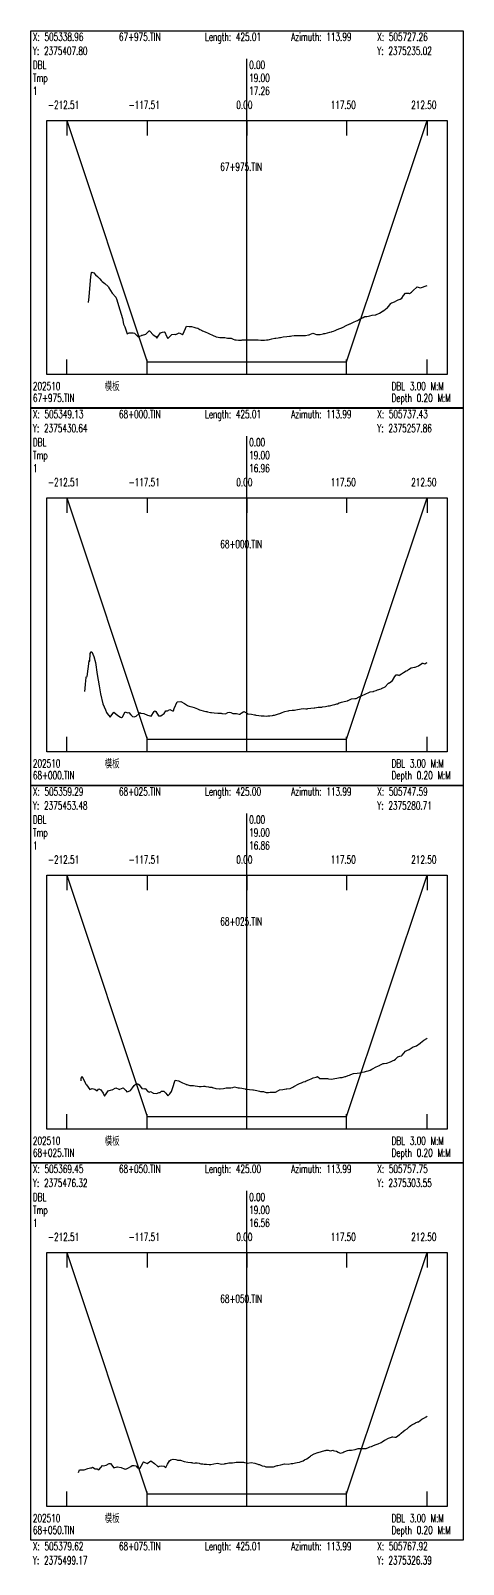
# Model space of a CAD drawing. Extents: x 1 to 171, y -4018 to -2673.
# Drawn here: x 1 to 171, y -4018 to -3415 of the extents above; entities that cross this region are included whole.
import ezdxf

# ---------------------------------------------------------------- set-up
doc = ezdxf.new("R2010")
doc.units = 0
doc.header["$MEASUREMENT"] = 0
doc.layers.add('LABELS', color=7, linetype='Continuous')
doc.layers.add('XSECTION', color=7, linetype='Continuous')
doc.styles.get("Standard").update_dxf_attribs({"font": 'txt.shx'})

msp = doc.modelspace()

# ---------------------------------------------------------------- linework, layer by layer
at = {"layer": 'XSECTION', "color": 0, "linetype": 'Continuous'}
for points in [[(1, -3414.96), (171, -3414.96), (171, -3563.42), (1, -3563.42), (1, -3414.96)], [(86, -3550.25), (86, -3426.01)], [(86, -3550.25), (86, -3426.01)], [(7.3, -3450.25), (164.71, -3450.25), (164.71, -3550.25), (7.3, -3550.25), (7.3, -3450.25)], [(15.17, -3450.25), (15.17, -3456.18)], [(15.17, -3450.25), (46.83, -3545.25)], [(15.17, -3450.25), (46.83, -3545.25)], [(46.83, -3450.25), (46.83, -3456.18)], [(86, -3450.25), (86, -3456.18)], [(125.17, -3450.25), (125.17, -3456.18)], [(125.17, -3545.25), (156.84, -3450.25)], [(125.17, -3545.25), (156.84, -3450.25)], [(156.84, -3450.25), (156.84, -3456.18)], [(15.17, -3550.25), (15.17, -3544.31)], [(46.83, -3550.25), (46.83, -3544.31)], [(46.83, -3545.25), (86, -3545.25)], [(46.83, -3545.25), (46.83, -3545.25)], [(46.83, -3545.25), (86, -3545.25)], [(86, -3550.25), (86, -3544.31)], [(86, -3545.25), (125.17, -3545.25)], [(86, -3545.25), (125.17, -3545.25)], [(125.17, -3550.25), (125.17, -3544.31)], [(125.17, -3545.25), (125.17, -3545.25)], [(156.84, -3550.25), (156.84, -3544.31)], [(1, -3563.43), (171, -3563.43), (171, -3711.9), (1, -3711.9), (1, -3563.43)], [(86, -3698.72), (86, -3574.49)], [(86, -3698.72), (86, -3574.49)], [(7.3, -3598.72), (164.71, -3598.72), (164.71, -3698.72), (7.3, -3698.72), (7.3, -3598.72)], [(15.17, -3598.72), (15.17, -3604.66)], [(15.17, -3598.72), (46.83, -3693.72)], [(15.17, -3598.72), (46.83, -3693.72)], [(46.83, -3598.72), (46.83, -3604.66)], [(86, -3598.72), (86, -3604.66)], [(125.17, -3598.72), (125.17, -3604.66)], [(125.17, -3693.72), (156.84, -3598.72)], [(125.17, -3693.72), (156.84, -3598.72)], [(156.84, -3598.72), (156.84, -3604.66)], [(15.17, -3698.72), (15.17, -3692.78)], [(46.83, -3698.72), (46.83, -3692.78)], [(86, -3698.72), (86, -3692.78)], [(125.17, -3698.72), (125.17, -3692.78)], [(156.84, -3698.72), (156.84, -3692.78)], [(46.83, -3693.72), (86, -3693.72)], [(46.83, -3693.72), (46.83, -3693.72)], [(46.83, -3693.72), (86, -3693.72)], [(86, -3693.72), (125.17, -3693.72)], [(86, -3693.72), (125.17, -3693.72)], [(125.17, -3693.72), (125.17, -3693.72)], [(1, -3711.91), (171, -3711.91), (171, -3860.38), (1, -3860.38), (1, -3711.91)], [(86, -3847.2), (86, -3722.96)], [(86, -3847.2), (86, -3722.96)], [(7.3, -3747.2), (164.71, -3747.2), (164.71, -3847.2), (7.3, -3847.2), (7.3, -3747.2)], [(15.17, -3747.2), (15.17, -3753.14)], [(15.17, -3747.2), (46.83, -3842.2)], [(15.17, -3747.2), (46.83, -3842.2)], [(46.83, -3747.2), (46.83, -3753.14)], [(86, -3747.2), (86, -3753.14)], [(125.17, -3747.2), (125.17, -3753.14)], [(125.17, -3842.2), (156.84, -3747.2)], [(125.17, -3842.2), (156.84, -3747.2)], [(156.84, -3747.2), (156.84, -3753.14)], [(15.17, -3847.2), (15.17, -3841.26)], [(46.83, -3847.2), (46.83, -3841.26)], [(46.83, -3842.2), (86, -3842.2)], [(46.83, -3842.2), (46.83, -3842.2)], [(46.83, -3842.2), (86, -3842.2)], [(86, -3847.2), (86, -3841.26)], [(86, -3842.2), (125.17, -3842.2)], [(86, -3842.2), (125.17, -3842.2)], [(125.17, -3847.2), (125.17, -3841.26)], [(125.17, -3842.2), (125.17, -3842.2)], [(156.84, -3847.2), (156.84, -3841.26)], [(1, -3860.39), (171, -3860.39), (171, -4008.85), (1, -4008.85), (1, -3860.39)], [(86, -3995.67), (86, -3871.44)], [(86, -3995.67), (86, -3871.44)], [(7.3, -3895.67), (164.71, -3895.67), (164.71, -3995.67), (7.3, -3995.67), (7.3, -3895.67)], [(15.17, -3895.67), (15.17, -3901.61)], [(15.17, -3895.67), (46.83, -3990.67)], [(15.17, -3895.67), (46.83, -3990.67)], [(46.83, -3895.67), (46.83, -3901.61)], [(86, -3895.67), (86, -3901.61)], [(125.17, -3895.67), (125.17, -3901.61)], [(125.17, -3990.67), (156.84, -3895.67)], [(125.17, -3990.67), (156.84, -3895.67)], [(156.84, -3895.67), (156.84, -3901.61)], [(15.17, -3995.67), (15.17, -3989.74)], [(46.83, -3995.67), (46.83, -3989.74)], [(46.83, -3990.67), (86, -3990.67)], [(46.83, -3990.67), (46.83, -3990.67)], [(46.83, -3990.67), (86, -3990.67)], [(86, -3995.67), (86, -3989.74)], [(86, -3990.67), (125.17, -3990.67)], [(86, -3990.67), (125.17, -3990.67)], [(125.17, -3995.67), (125.17, -3989.74)], [(125.17, -3990.67), (125.17, -3990.67)], [(156.84, -3995.67), (156.84, -3989.74)]]:
    msp.add_lwpolyline(points, dxfattribs=at)
at = {"layer": 'XSECTION', "color": 1, "linetype": 'Continuous'}
for points in [[(23.7, -3521.85), (23.91, -3519.7), (24.2, -3516.4), (24.61, -3511.8), (24.63, -3511.75), (24.66, -3511.75), (24.68, -3511.75), (24.88, -3510.05), (25, -3509.95), (25.48, -3510.05), (25.76, -3510.25), (26.5, -3511), (27.22, -3511.7), (28.12, -3512.65), (28.68, -3513.2), (29.13, -3513.6), (30.14, -3514.45), (31.4, -3515.55), (31.6, -3515.7), (31.76, -3516.1), (33.06, -3518.25), (34.39, -3519.85), (34.52, -3520.2), (34.68, -3520.5), (35.98, -3524.75), (37.02, -3528.15), (37.44, -3530.4), (37.96, -3531.55), (38.9, -3534.2), (39.65, -3533.9), (40.36, -3533.8), (41.24, -3533.85), (41.81, -3534), (42.28, -3534.55), (43.27, -3535.45), (44.52, -3534.9), (44.73, -3534.7), (44.9, -3534.8), (46.19, -3534.4), (47.53, -3533.1), (47.65, -3533.1), (47.8, -3533.15), (49.11, -3534.6), (50.16, -3535.35), (50.57, -3535.95), (51.08, -3535.1), (52.03, -3533.8), (52.79, -3533.55), (53.49, -3533.4), (53.76, -3533.6), (54.36, -3535.15), (54.95, -3536.1), (55.42, -3535.5), (56.41, -3534.55), (57.64, -3534.4), (57.87, -3534.45), (58.05, -3534.45), (59.33, -3533.9), (60.68, -3534.5), (60.79, -3534.5), (60.92, -3534.2), (62.25, -3531.2), (63.31, -3531.35), (63.71, -3531.35), (64.2, -3531.4), (65.16, -3531.6), (65.94, -3531.9), (66.62, -3532.05), (67.48, -3532.55), (68.08, -3532.85), (68.57, -3533.1), (69.54, -3533.5), (70.76, -3534), (71, -3534.1), (71.2, -3534.2), (72.46, -3534.8), (73.83, -3535.4), (73.92, -3535.45), (74.04, -3535.45), (75.38, -3535.7), (75.98, -3535.65), (76.84, -3535.7), (77.32, -3535.7), (78.3, -3535.9), (79.09, -3535.95), (79.76, -3535.9), (80.6, -3536.35), (81.22, -3536.55), (81.72, -3536.55), (82.68, -3536.7), (83.88, -3536.7), (84.14, -3536.65), (84.34, -3536.65), (85.6, -3536.55), (86.97, -3536.6), (87.06, -3536.6), (87.16, -3536.6), (88.51, -3536.55), (89.6, -3536.6), (89.97, -3536.65), (90.44, -3536.65), (91.43, -3536.7), (92.23, -3536.75), (92.89, -3536.75), (93.72, -3536.65), (94.16, -3536.6), (94.35, -3536.55), (94.86, -3536.45), (95.81, -3536.2), (97, -3536), (97.19, -3535.95), (97.27, -3535.95), (98.2, -3535.75), (98.73, -3535.7), (99.21, -3535.65), (100.19, -3535.45), (100.22, -3535.45), (100.28, -3535.45), (101.65, -3535.35), (102.75, -3535.2), (103.11, -3535.15), (103.56, -3535.05), (104.57, -3534.9), (105.38, -3534.9), (106.03, -3534.9), (106.84, -3534.95), (107.49, -3534.95), (108.01, -3534.9), (108.95, -3534.85), (110.12, -3534.65), (110.41, -3534.6), (110.64, -3534.55), (111.86, -3534), (113.27, -3534.5), (113.32, -3534.55), (113.4, -3534.55), (114.78, -3534.45), (115.9, -3534.2), (116.24, -3534.15), (116.38, -3534.1), (116.67, -3534.05), (117.7, -3533.9), (118.53, -3533.6), (119.16, -3533.45), (119.41, -3533.35), (119.95, -3533.15), (120.62, -3532.9), (121.16, -3532.7), (122.08, -3532.3), (123.23, -3531.9), (123.45, -3531.8), (123.54, -3531.75), (123.78, -3531.6), (125, -3531), (126.41, -3530.35), (126.46, -3530.35), (126.51, -3530.35), (127.92, -3529.7), (129.04, -3529.15), (129.38, -3528.95), (129.79, -3528.75), (130.52, -3528.3), (130.84, -3528.15), (131.67, -3527.8), (132.3, -3527.45), (133.07, -3527.4), (133.76, -3527.25), (134.3, -3527.15), (135.21, -3526.9), (136.35, -3526.8), (136.67, -3526.75), (136.93, -3526.6), (138.13, -3526.1), (139.56, -3525.2), (139.59, -3525.2), (139.63, -3525.15), (140.62, -3524.35), (141.05, -3524.1), (141.63, -3523.55), (142.51, -3522.25), (142.64, -3522.1), (142.91, -3522), (143.97, -3521.7), (144.82, -3521.15), (145.43, -3520.8), (146.19, -3520.6), (146.89, -3520.2), (147.45, -3519.2), (148.35, -3518.3), (149.47, -3518.3), (149.81, -3518.4), (150.71, -3517.8), (151.27, -3517.15), (152.71, -3515.85), (152.73, -3515.8), (152.75, -3515.8), (154.19, -3516.1), (155.34, -3515.7), (155.65, -3515.65), (156.03, -3515.5), (156.84, -3515.2)], [(22.24, -3675.02), (22.35, -3673.82), (22.51, -3672.02), (22.74, -3669.52), (22.88, -3669.12), (23.04, -3669.07), (23.22, -3669.02), (23.93, -3662.97), (23.99, -3662.77), (24.08, -3662.97), (24.21, -3662.97), (24.41, -3660.02), (24.77, -3659.32), (24.97, -3659.42), (25.84, -3661.22), (26.43, -3663.52), (27.17, -3668.32), (27.89, -3672.77), (28.46, -3675.92), (29.35, -3679.82), (30.45, -3682.12), (30.81, -3683.27), (31.09, -3683.62), (32.27, -3685.12), (33.72, -3683.07), (33.73, -3683.07), (33.73, -3683.07), (35.19, -3684.47), (36.35, -3685.12), (36.64, -3685.22), (37.01, -3684.87), (38.1, -3683.02), (38.98, -3683.42), (39.56, -3683.17), (40.29, -3684.12), (41.02, -3684.77), (41.61, -3684.97), (42.48, -3684.62), (43.57, -3683.67), (43.94, -3683.17), (44.24, -3683.47), (45.4, -3683.62), (46.85, -3684.32), (46.86, -3684.32), (46.87, -3684.32), (48.32, -3684.72), (49.5, -3682.77), (49.78, -3682.57), (50.13, -3682.87), (51.24, -3684.57), (52.13, -3684.57), (52.7, -3684.17), (53.41, -3683.67), (54.16, -3682.62), (54.76, -3682.52), (55.62, -3682.07), (56.69, -3682.52), (57.08, -3682.52), (57.39, -3681.72), (58.54, -3679.02), (59.97, -3678.87), (59.99, -3678.87), (60.02, -3678.87), (61.45, -3679.72), (62.65, -3680.47), (62.91, -3680.62), (63.25, -3680.72), (64.37, -3680.97), (65.28, -3681.27), (65.83, -3681.47), (66.53, -3681.82), (67.29, -3682.22), (67.9, -3682.37), (68.75, -3682.62), (69.81, -3682.77), (70.09, -3682.82), (70.21, -3682.82), (70.53, -3682.92), (71.67, -3683.17), (72.11, -3683.27), (73.09, -3683.37), (73.13, -3683.37), (73.16, -3683.37), (74.59, -3683.47), (75.79, -3683.52), (76.05, -3683.57), (76.37, -3683.57), (77.51, -3683.72), (78.42, -3683.22), (78.97, -3683.07), (79.65, -3683.27), (80.43, -3683.57), (81.05, -3683.67), (81.89, -3683.57), (82.93, -3683.87), (83.34, -3683.87), (83.68, -3683.47), (84.8, -3682.77), (86.21, -3683.67), (86.26, -3683.72), (86.31, -3683.72), (87.72, -3683.92), (88.94, -3684.12), (89.18, -3684.17), (89.49, -3684.22), (90.64, -3684.42), (91.57, -3684.52), (92.1, -3684.52), (92.77, -3684.57), (93.56, -3684.62), (94.2, -3684.52), (95.02, -3684.57), (96.05, -3684.42), (96.48, -3684.32), (96.83, -3684.22), (97.94, -3683.87), (99.32, -3683.47), (99.4, -3683.47), (99.46, -3683.42), (100.86, -3682.82), (102.09, -3682.57), (102.32, -3682.52), (102.6, -3682.47), (103.78, -3682.32), (104.72, -3682.27), (105.24, -3682.17), (105.88, -3682.02), (106.69, -3681.87), (107.34, -3681.82), (108.15, -3681.72), (109.16, -3681.77), (109.61, -3681.77), (109.97, -3681.72), (111.07, -3681.52), (112.44, -3681.37), (112.53, -3681.37), (112.6, -3681.37), (113.99, -3681.12), (115.23, -3681.07), (115.45, -3681.07), (115.72, -3681.02), (116.91, -3680.87), (117.86, -3680.62), (118.37, -3680.57), (119, -3680.42), (119.83, -3680.22), (120.49, -3680.12), (121.29, -3679.87), (121.59, -3679.82), (122.28, -3679.47), (122.75, -3679.32), (123.12, -3679.22), (124.21, -3678.87), (125.56, -3678.62), (125.67, -3678.57), (125.75, -3678.52), (127.13, -3677.87), (128.38, -3677.77), (128.59, -3677.77), (128.84, -3677.67), (130.04, -3677.12), (131.01, -3676.67), (131.5, -3676.47), (132.12, -3676.17), (132.96, -3675.77), (133.64, -3675.52), (134.42, -3675.07), (135.4, -3674.97), (135.73, -3674.92), (135.88, -3674.87), (136.74, -3674.57), (137.34, -3674.37), (138.68, -3673.87), (138.8, -3673.82), (138.9, -3673.77), (140.26, -3673.07), (141.53, -3671.82), (141.72, -3671.67), (141.79, -3671.62), (141.96, -3671.52), (143.18, -3670.62), (144.16, -3669.02), (144.64, -3668.37), (145.24, -3668.42), (145.83, -3668.67), (146.1, -3668.47), (146.78, -3668.02), (147.56, -3667.52), (148.52, -3666.82), (149.02, -3666.67), (149.41, -3666.27), (150.48, -3665.62), (151.8, -3665.37), (151.94, -3665.42), (152.04, -3665.37), (153.39, -3664.87), (154.67, -3663.97), (154.85, -3663.82), (155.08, -3663.77), (155.93, -3664.02), (156.31, -3663.82), (156.84, -3663.62)], [(20.77, -3828.2), (20.8, -3827.95), (20.82, -3827.65), (20.86, -3827.2), (21.12, -3826.45), (21.26, -3826.45), (22.55, -3829.15), (22.72, -3829.45), (22.94, -3829.75), (24.18, -3831.5), (25.18, -3831.2), (25.64, -3831.25), (26.22, -3831.45), (27.1, -3832.05), (27.81, -3831.35), (28.56, -3831.65), (29.5, -3833), (30.02, -3834.2), (30.44, -3833.6), (31.48, -3832.1), (32.78, -3831.75), (32.94, -3831.8), (33.06, -3831.7), (34.4, -3830.95), (35.69, -3831.45), (35.86, -3831.5), (36.06, -3831.4), (37.32, -3830.9), (38.32, -3831.95), (38.78, -3832.45), (39.34, -3832.35), (40.23, -3832), (40.95, -3830.9), (41.69, -3830.05), (42.62, -3829.25), (43.15, -3829.3), (43.58, -3829.7), (44.61, -3831.2), (45.9, -3831.3), (46.02, -3831.2), (46.07, -3831.3), (47.03, -3832.3), (47.53, -3832.6), (48.04, -3832.4), (48.99, -3832.85), (49.05, -3832.85), (49.18, -3832.95), (50.45, -3833.2), (51.47, -3832.8), (51.91, -3832.7), (52.46, -3832.25), (53.37, -3832.25), (54.1, -3833.05), (54.83, -3834), (55.74, -3833.3), (56.29, -3832.3), (56.73, -3831.2), (57.75, -3827.9), (59.02, -3828.15), (59.21, -3828.2), (59.36, -3828.3), (60.67, -3829), (61.99, -3829.5), (62.13, -3829.55), (62.3, -3829.6), (63.58, -3829.95), (64.62, -3830), (65.04, -3830), (65.58, -3830.1), (66.5, -3830.25), (67.24, -3830.35), (67.96, -3830.4), (68.86, -3830.3), (69.42, -3830.3), (69.87, -3830.4), (70.88, -3830.55), (71.27, -3830.65), (72.14, -3830.7), (72.34, -3830.75), (72.5, -3830.8), (73.8, -3831.2), (75.13, -3831.25), (75.26, -3831.3), (75.42, -3831.3), (76.72, -3831.15), (77.76, -3830.95), (78.18, -3830.9), (78.7, -3830.9), (79.64, -3830.85), (80.39, -3830.75), (81.1, -3830.55), (81.98, -3830.75), (82.56, -3830.9), (83.02, -3830.9), (84.02, -3831.05), (85.26, -3831.35), (85.47, -3831.4), (85.65, -3831.45), (86.93, -3831.55), (88.28, -3831.65), (88.39, -3831.65), (88.54, -3831.65), (89.85, -3831.95), (90.91, -3832.25), (91.31, -3832.3), (91.82, -3832.35), (92.48, -3832.35), (92.77, -3832.45), (93.49, -3832.7), (94.23, -3832.7), (94.5, -3832.75), (95.1, -3832.65), (95.69, -3832.55), (96.17, -3832.55), (97.15, -3832.55), (98.38, -3831.9), (98.61, -3831.8), (98.79, -3831.75), (100.07, -3831.5), (101.42, -3831.3), (101.53, -3831.3), (101.66, -3831.3), (102.99, -3831.15), (104.05, -3830.6), (104.45, -3830.4), (104.94, -3830.15), (105.91, -3829.6), (106.68, -3829.2), (107.37, -3828.9), (108.22, -3828.55), (108.82, -3828.35), (109.31, -3828.15), (110.28, -3827.8), (111.5, -3827.2), (111.74, -3827.1), (111.94, -3827), (113.2, -3826.65), (113.69, -3826.4), (114.66, -3827.2), (114.78, -3827.2), (116.12, -3827.25), (116.72, -3827.3), (117.58, -3827.25), (118.06, -3827.35), (119.04, -3827.45), (119.83, -3827.35), (120.5, -3827.3), (121.34, -3827.05), (121.96, -3826.95), (122.46, -3826.8), (123.42, -3826.85), (124.62, -3826.5), (124.8, -3826.45), (124.88, -3826.4), (125.81, -3826.05), (126.34, -3825.9), (126.82, -3825.6), (127.8, -3825.3), (127.83, -3825.3), (127.9, -3825.3), (129.26, -3825.1), (130.34, -3824.95), (130.72, -3824.95), (131.18, -3824.8), (132.17, -3824.6), (132.97, -3824.4), (133.63, -3824.25), (134.46, -3823.9), (135.09, -3823.6), (135.6, -3823.3), (136.55, -3822.8), (137.74, -3822.25), (138.01, -3822.1), (138.23, -3822.05), (139.47, -3821.35), (139.95, -3821.3), (140.93, -3821.2), (140.96, -3821.2), (141.02, -3821.15), (142.39, -3820.65), (143.49, -3820.1), (143.85, -3820.05), (144.3, -3819.6), (145.31, -3818.75), (146.12, -3818.45), (146.77, -3818.35), (147.02, -3818.1), (147.58, -3817.25), (148.23, -3816.5), (148.75, -3816.25), (149.69, -3815.85), (150.86, -3815.05), (151.06, -3814.85), (151.15, -3814.85), (151.38, -3814.75), (152.61, -3814.35), (154.01, -3813.35), (154.06, -3813.3), (154.09, -3813.3), (154.14, -3813.25), (155.52, -3812.15), (156.64, -3811.5), (156.83, -3811.4)], [(19.82, -3982.22), (20.15, -3981.17), (20.48, -3981.22), (21.89, -3981.22), (21.93, -3981.22), (21.99, -3981.22), (23.39, -3980.72), (24.52, -3980.37), (24.85, -3980.42), (25.27, -3980.22), (26.31, -3980.82), (27.15, -3980.82), (27.77, -3981.27), (28.55, -3980.32), (29.23, -3979.47), (29.78, -3979.67), (30.69, -3979.37), (31.83, -3978.67), (32.15, -3978.67), (32.41, -3978.72), (33.61, -3980.47), (35.04, -3980.02), (35.07, -3980.02), (35.11, -3980.02), (36.53, -3980.27), (37.67, -3980.77), (37.99, -3980.77), (38.39, -3980.97), (39.45, -3980.47), (40.3, -3979.87), (40.91, -3979.52), (41.67, -3979.47), (42.37, -3979.57), (42.92, -3980.37), (43.82, -3980.62), (44.95, -3978.82), (45.18, -3978.22), (45.28, -3978.02), (45.55, -3978.17), (46.74, -3978.72), (48.18, -3977.72), (48.2, -3977.72), (48.23, -3977.72), (49.66, -3978.67), (50.81, -3979.72), (51.12, -3979.97), (51.51, -3979.77), (52.58, -3979.62), (53.44, -3979.72), (54.04, -3980.32), (54.79, -3978.97), (55.5, -3977.67), (56.07, -3977.27), (56.96, -3977.02), (58.07, -3977.12), (58.42, -3977.32), (58.7, -3977.42), (59.88, -3977.37), (61.33, -3977.87), (61.34, -3977.87), (61.35, -3977.87), (62.8, -3978.17), (63.96, -3978.32), (64.26, -3978.37), (64.63, -3978.42), (65.38, -3978.52), (65.72, -3978.47), (66.39, -3978.47), (67.17, -3978.62), (67.4, -3978.67), (67.91, -3978.82), (68.63, -3978.87), (69.22, -3978.92), (70.09, -3978.92), (71.19, -3979.07), (71.55, -3979.12), (71.85, -3979.07), (73.01, -3978.87), (74.47, -3978.62), (74.47, -3978.62), (74.47, -3978.62), (75.93, -3978.92), (77.1, -3978.82), (77.39, -3978.77), (77.75, -3978.72), (78.85, -3978.42), (79.73, -3978.42), (80.31, -3978.42), (81.03, -3978.32), (81.77, -3978.22), (82.36, -3978.22), (83.23, -3978.22), (84.31, -3978.17), (84.69, -3978.17), (84.99, -3978.27), (86.15, -3978.52), (87.59, -3978.32), (87.61, -3978.32), (87.62, -3978.32), (89.06, -3978.62), (90.25, -3978.97), (90.52, -3979.07), (90.87, -3979.17), (91.98, -3979.57), (92.88, -3979.82), (93.44, -3980.02), (94.15, -3980.07), (94.9, -3980.02), (95.51, -3979.97), (96.36, -3980.07), (97.43, -3979.62), (97.82, -3979.47), (98.14, -3979.47), (99.28, -3979.27), (100.71, -3978.82), (100.74, -3978.82), (100.77, -3978.82), (102.2, -3979.02), (103.4, -3978.77), (103.66, -3978.72), (103.99, -3978.67), (105.12, -3978.42), (105.78, -3978.37), (106.58, -3978.17), (107.27, -3977.97), (108.04, -3977.62), (108.65, -3977.32), (109.5, -3976.82), (110.55, -3976.07), (110.96, -3975.82), (111.28, -3975.62), (112.41, -3974.92), (113.83, -3974.37), (113.87, -3974.37), (113.91, -3974.37), (115.33, -3973.97), (116.54, -3973.62), (116.79, -3973.57), (117.11, -3973.52), (117.9, -3973.47), (118.25, -3973.57), (118.91, -3973.67), (119.71, -3973.52), (119.92, -3973.57), (120.39, -3973.72), (121.17, -3973.92), (121.8, -3974.22), (122.63, -3974.62), (123.67, -3974.37), (124.09, -3974.17), (124.43, -3974.02), (125.55, -3973.57), (125.98, -3973.47), (126.95, -3973.42), (127.01, -3973.42), (127.06, -3973.42), (128.47, -3973.22), (129.69, -3972.87), (129.93, -3972.77), (130.23, -3972.77), (131.03, -3972.82), (131.39, -3972.82), (132.32, -3972.77), (132.85, -3972.77), (133.05, -3972.72), (133.51, -3972.52), (134.31, -3972.17), (134.95, -3971.97), (135.76, -3971.67), (136.79, -3971.27), (137.22, -3971.07), (137.58, -3970.92), (138.68, -3970.42), (139.11, -3970.17), (140.07, -3969.57), (140.14, -3969.52), (140.2, -3969.47), (141.6, -3968.77), (142.83, -3968.32), (143.06, -3968.22), (143.35, -3968.22), (144.16, -3968.42), (144.52, -3968.32), (145.17, -3967.97), (145.98, -3967.37), (146.18, -3967.22), (146.63, -3966.82), (147.44, -3965.97), (148.09, -3965.62), (148.9, -3965.12), (149.91, -3964.12), (150.36, -3963.72), (150.72, -3963.52), (151.82, -3962.97), (152.24, -3962.72), (153.18, -3962.37), (153.28, -3962.32), (153.35, -3962.27), (154.74, -3961.32), (155.98, -3960.67), (156.2, -3960.52), (156.46, -3960.32), (156.83, -3960.07)]]:
    msp.add_lwpolyline(points, dxfattribs=at)

# ---------------------------------------------------------------- texts
at = {"layer": 'LABELS', "color": 0, "width": 0.666667}
for s, height, p in [('Y: 2375407.80', 3.1482, (1.85, -3424.48)), ('X: 505338.96', 3.1482, (1.85, -3418.96)), ('67+975.TIN', 3.148, (35.68, -3418.96)), ('Length: 425.01', 3.1482, (69.51, -3418.96)), ('Azimuth: 113.99', 3.1482, (103.34, -3418.96)), ('Y: 2375235.02', 3.1482, (137.17, -3424.48)), ('X: 505727.26', 3.1482, (137.17, -3418.96)), ('DBL', 3.148, (1.85, -3430.01)), ('0.00', 3.148, (86.85, -3430.01)), ('0.00', 3.148, (86.85, -3430.01)), ('Tmp', 3.148, (1.85, -3435.11)), ('19.00', 3.148, (86.85, -3435.11)), ('19.00', 3.148, (86.85, -3435.11)), ('-212.51', 3.148, (7.82, -3445.74)), ('-117.51', 3.148, (39.49, -3445.74)), ('0.00', 3.148, (81.81, -3445.74)), ('117.50', 3.148, (118.87, -3445.74)), ('212.50', 3.148, (150.54, -3445.74)), ('67+975.TIN', 3.148, (75.51, -3470.06)), ('模板', 3.148, (30.04, -3556.37)), ('DBL 3.00 M:M', 3.1482, (142.81, -3556.37)), ('67+975.TIN', 3.148, (1.85, -3561.05)), ('Depth 0.20 M:M', 3.1482, (142.81, -3561.05)), ('X: 505349.13', 3.1482, (1.85, -3567.43)), ('68+000.TIN', 3.148, (35.68, -3567.43)), ('Length: 425.01', 3.1482, (69.51, -3567.43)), ('Azimuth: 113.99', 3.1482, (103.34, -3567.43)), ('X: 505737.43', 3.1482, (137.17, -3567.43)), ('Y: 2375430.64', 3.1482, (1.85, -3572.96)), ('Y: 2375257.86', 3.1482, (137.17, -3572.96)), ('DBL', 3.148, (1.85, -3578.49)), ('0.00', 3.148, (86.85, -3578.49)), ('0.00', 3.148, (86.85, -3578.49)), ('Tmp', 3.148, (1.85, -3583.59)), ('19.00', 3.148, (86.85, -3583.59)), ('19.00', 3.148, (86.85, -3583.59)), ('-212.51', 3.148, (7.82, -3594.22)), ('-117.51', 3.148, (39.49, -3594.22)), ('0.00', 3.148, (81.81, -3594.22)), ('117.50', 3.148, (118.87, -3594.22)), ('212.50', 3.148, (150.54, -3594.22)), ('68+000.TIN', 3.148, (75.51, -3618.54)), ('模板', 3.148, (30.04, -3704.85)), ('DBL 3.00 M:M', 3.1482, (142.81, -3704.85)), ('68+000.TIN', 3.148, (1.85, -3709.52)), ('Depth 0.20 M:M', 3.1482, (142.81, -3709.52)), ('X: 505359.29', 3.1482, (1.85, -3715.91)), ('68+025.TIN', 3.148, (35.68, -3715.91)), ('Length: 425.00', 3.1482, (69.51, -3715.91)), ('Azimuth: 113.99', 3.1482, (103.34, -3715.91)), ('X: 505747.59', 3.1482, (137.17, -3715.91)), ('Y: 2375453.48', 3.1482, (1.85, -3721.44)), ('Y: 2375280.71', 3.1482, (137.17, -3721.44)), ('Tmp', 3.148, (1.85, -3732.06)), ('DBL', 3.148, (1.85, -3726.96)), ('0.00', 3.148, (86.85, -3726.96)), ('0.00', 3.148, (86.85, -3726.96)), ('19.00', 3.148, (86.85, -3732.06)), ('19.00', 3.148, (86.85, -3732.06)), ('-212.51', 3.148, (7.82, -3742.69)), ('-117.51', 3.148, (39.49, -3742.69)), ('0.00', 3.148, (81.81, -3742.69)), ('117.50', 3.148, (118.87, -3742.69)), ('212.50', 3.148, (150.54, -3742.69)), ('68+025.TIN', 3.148, (75.51, -3767.01)), ('模板', 3.148, (30.04, -3853.32)), ('68+025.TIN', 3.148, (1.85, -3858)), ('DBL 3.00 M:M', 3.1482, (142.81, -3853.32)), ('Depth 0.20 M:M', 3.1482, (142.81, -3858)), ('X: 505369.45', 3.1482, (1.85, -3864.39)), ('68+050.TIN', 3.148, (35.68, -3864.39)), ('Length: 425.00', 3.1482, (69.51, -3864.39)), ('Azimuth: 113.99', 3.1482, (103.34, -3864.39)), ('X: 505757.75', 3.1482, (137.17, -3864.39)), ('Y: 2375476.32', 3.1482, (1.85, -3869.91)), ('Y: 2375303.55', 3.1482, (137.17, -3869.91)), ('DBL', 3.148, (1.85, -3875.44)), ('0.00', 3.148, (86.85, -3875.44)), ('0.00', 3.148, (86.85, -3875.44)), ('Tmp', 3.148, (1.85, -3880.54)), ('19.00', 3.148, (86.85, -3880.54)), ('19.00', 3.148, (86.85, -3880.54)), ('-212.51', 3.148, (7.82, -3891.17)), ('-117.51', 3.148, (39.49, -3891.17)), ('0.00', 3.148, (81.81, -3891.17)), ('117.50', 3.148, (118.87, -3891.17)), ('212.50', 3.148, (150.54, -3891.17)), ('68+050.TIN', 3.148, (75.51, -3915.49)), ('模板', 3.148, (30.04, -4001.8)), ('DBL 3.00 M:M', 3.1482, (142.81, -4001.8)), ('68+050.TIN', 3.148, (1.85, -4006.47)), ('Depth 0.20 M:M', 3.1482, (142.81, -4006.47)), ('X: 505379.62', 3.1482, (1.85, -4012.86)), ('68+075.TIN', 3.148, (35.68, -4012.86)), ('Length: 425.01', 3.1482, (69.51, -4012.86)), ('Azimuth: 113.99', 3.1482, (103.34, -4012.86)), ('X: 505767.92', 3.1482, (137.17, -4012.86)), ('Y: 2375499.17', 3.1482, (1.85, -4018.39)), ('Y: 2375326.39', 3.1482, (137.17, -4018.39))]:
    msp.add_text(s, height=height, dxfattribs=at).set_placement(p)
at = {"layer": 'LABELS', "color": 1, "width": 0.666667}
for s, height, p in [('1', 3.15, (1.85, -3440.21)), ('17.26', 3.148, (86.85, -3440.21)), ('17.26', 3.148, (86.85, -3440.21)), ('202510', 3.148, (1.85, -3556.37)), ('1', 3.15, (1.85, -3588.69)), ('16.96', 3.148, (86.85, -3588.69)), ('16.96', 3.148, (86.85, -3588.69)), ('202510', 3.148, (1.85, -3704.85)), ('1', 3.15, (1.85, -3737.16)), ('16.86', 3.148, (86.85, -3737.16)), ('16.86', 3.148, (86.85, -3737.16)), ('202510', 3.148, (1.85, -3853.32)), ('1', 3.15, (1.85, -3885.64)), ('16.56', 3.148, (86.85, -3885.64)), ('16.56', 3.148, (86.85, -3885.64)), ('202510', 3.148, (1.85, -4001.8))]:
    msp.add_text(s, height=height, dxfattribs=at).set_placement(p)

doc.saveas('drawing.dxf')
